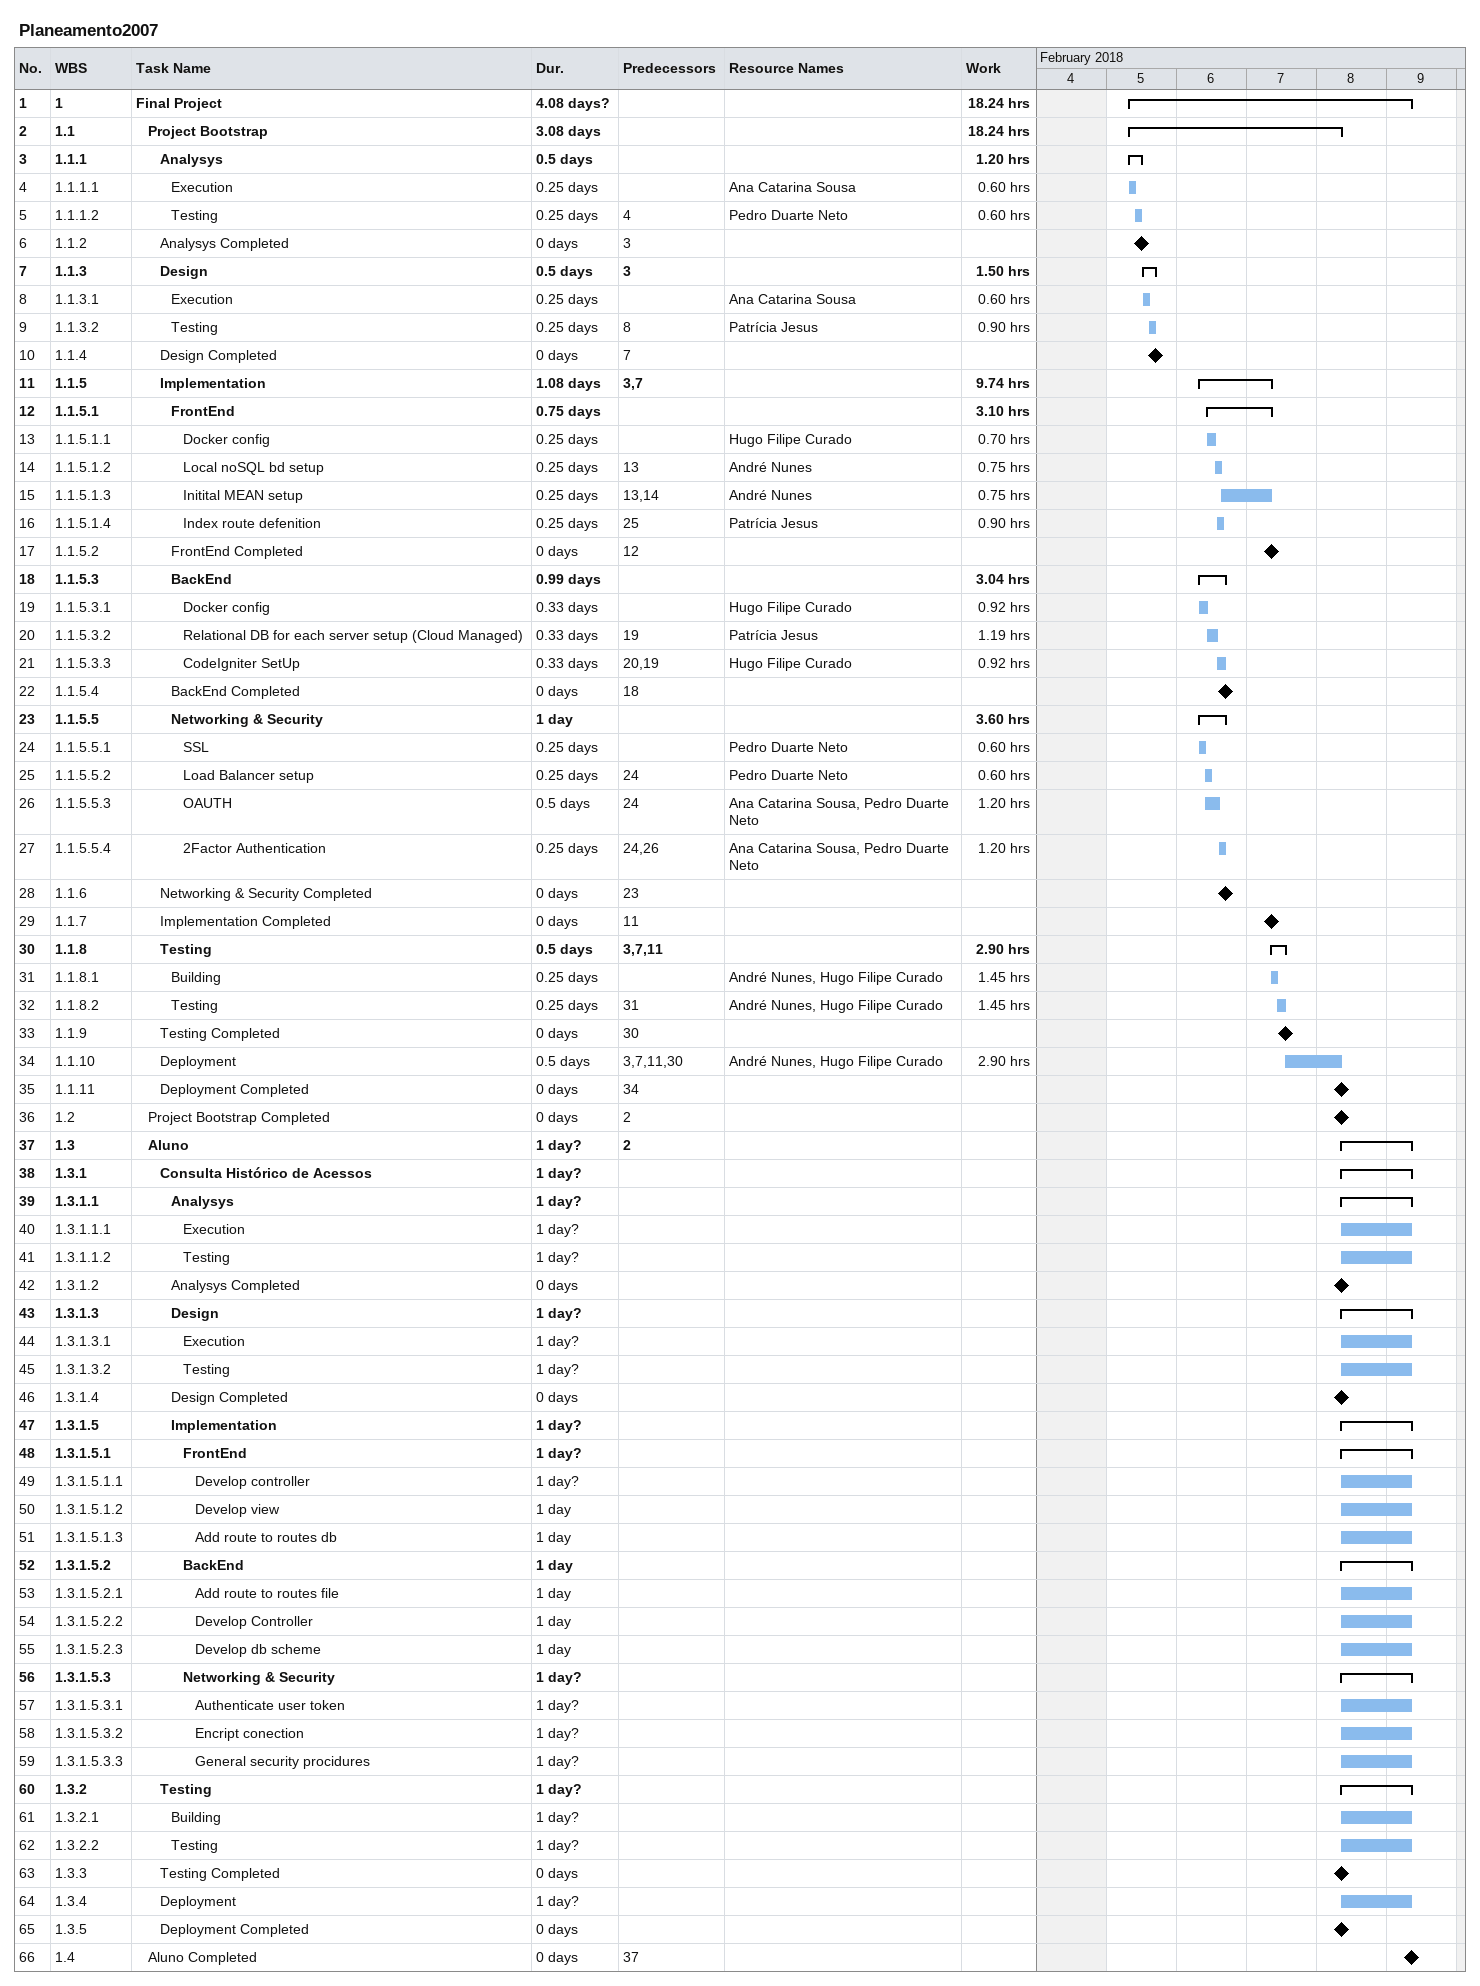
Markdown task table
Planeamento2007

| ID | WBS | Task | Duration | Start | Finish | Predecessors | Resources | Work (h) |
|---|---|---|---|---|---|---|---|---|
| 1 | 1 | **Final Project** | 4.08d? | 2018-02-05 | 2018-02-09 |  |  | 18.24 |
| 2 | 1.1 | **Project Bootstrap** | 3.08d | 2018-02-05 | 2018-02-08 |  |  | 18.24 |
| 3 | 1.1.1 | **Analysys** | 0.5d | 2018-02-05 | 2018-02-05 |  |  | 1.20 |
| 4 | 1.1.1.1 | Execution | 0.25d | 2018-02-05 | 2018-02-05 |  | Ana Catarina Sousa | 0.60 |
| 5 | 1.1.1.2 | Testing | 0.25d | 2018-02-05 | 2018-02-05 | 4 | Pedro Duarte Neto | 0.60 |
| 6 | 1.1.2 | Analysys Completed | 0d | 2018-02-05 | 2018-02-05 | 3 |  |  |
| 7 | 1.1.3 | **Design** | 0.5d | 2018-02-05 | 2018-02-05 | 3 |  | 1.50 |
| 8 | 1.1.3.1 | Execution | 0.25d | 2018-02-05 | 2018-02-05 |  | Ana Catarina Sousa | 0.60 |
| 9 | 1.1.3.2 | Testing | 0.25d | 2018-02-05 | 2018-02-05 | 8 | Patrícia Jesus | 0.90 |
| 10 | 1.1.4 | Design Completed | 0d | 2018-02-05 | 2018-02-05 | 7 |  |  |
| 11 | 1.1.5 | **Implementation** | 1.08d | 2018-02-06 | 2018-02-07 | 3, 7 |  | 9.74 |
| 12 | 1.1.5.1 | **FrontEnd** | 0.75d | 2018-02-06 | 2018-02-07 |  |  | 3.10 |
| 13 | 1.1.5.1.1 | Docker config | 0.25d | 2018-02-06 | 2018-02-06 |  | Hugo Filipe Curado | 0.70 |
| 14 | 1.1.5.1.2 | Local noSQL bd setup | 0.25d | 2018-02-06 | 2018-02-06 | 13 | André Nunes | 0.75 |
| 15 | 1.1.5.1.3 | Initital MEAN setup | 0.25d | 2018-02-06 | 2018-02-07 | 13, 14 | André Nunes | 0.75 |
| 16 | 1.1.5.1.4 | Index route defenition | 0.25d | 2018-02-06 | 2018-02-06 | 25 | Patrícia Jesus | 0.90 |
| 17 | 1.1.5.2 | FrontEnd Completed | 0d | 2018-02-07 | 2018-02-07 | 12 |  |  |
| 18 | 1.1.5.3 | **BackEnd** | 0.99d | 2018-02-06 | 2018-02-06 |  |  | 3.04 |
| 19 | 1.1.5.3.1 | Docker config | 0.33d | 2018-02-06 | 2018-02-06 |  | Hugo Filipe Curado | 0.92 |
| 20 | 1.1.5.3.2 | Relational DB for each server setup (Cloud Managed) | 0.33d | 2018-02-06 | 2018-02-06 | 19 | Patrícia Jesus | 1.19 |
| 21 | 1.1.5.3.3 | CodeIgniter SetUp | 0.33d | 2018-02-06 | 2018-02-06 | 20, 19 | Hugo Filipe Curado | 0.92 |
| 22 | 1.1.5.4 | BackEnd Completed | 0d | 2018-02-06 | 2018-02-06 | 18 |  |  |
| 23 | 1.1.5.5 | **Networking & Security** | 1d | 2018-02-06 | 2018-02-06 |  |  | 3.60 |
| 24 | 1.1.5.5.1 | SSL | 0.25d | 2018-02-06 | 2018-02-06 |  | Pedro Duarte Neto | 0.60 |
| 25 | 1.1.5.5.2 | Load Balancer setup | 0.25d | 2018-02-06 | 2018-02-06 | 24 | Pedro Duarte Neto | 0.60 |
| 26 | 1.1.5.5.3 | OAUTH | 0.5d | 2018-02-06 | 2018-02-06 | 24 | Ana Catarina Sousa, Pedro Duarte Neto | 1.20 |
| 27 | 1.1.5.5.4 | 2Factor Authentication | 0.25d | 2018-02-06 | 2018-02-06 | 24, 26 | Ana Catarina Sousa, Pedro Duarte Neto | 1.20 |
| 28 | 1.1.6 | Networking & Security Completed | 0d | 2018-02-06 | 2018-02-06 | 23 |  |  |
| 29 | 1.1.7 | Implementation Completed | 0d | 2018-02-07 | 2018-02-07 | 11 |  |  |
| 30 | 1.1.8 | **Testing** | 0.5d | 2018-02-07 | 2018-02-07 | 3, 7, 11 |  | 2.90 |
| 31 | 1.1.8.1 | Building | 0.25d | 2018-02-07 | 2018-02-07 |  | André Nunes, Hugo Filipe Curado | 1.45 |
| 32 | 1.1.8.2 | Testing | 0.25d | 2018-02-07 | 2018-02-07 | 31 | André Nunes, Hugo Filipe Curado | 1.45 |
| 33 | 1.1.9 | Testing Completed | 0d | 2018-02-07 | 2018-02-07 | 30 |  |  |
| 34 | 1.1.10 | Deployment | 0.5d | 2018-02-07 | 2018-02-08 | 3, 7, 11, 30 | André Nunes, Hugo Filipe Curado | 2.90 |
| 35 | 1.1.11 | Deployment Completed | 0d | 2018-02-08 | 2018-02-08 | 34 |  |  |
| 36 | 1.2 | Project Bootstrap Completed | 0d | 2018-02-08 | 2018-02-08 | 2 |  |  |
| 37 | 1.3 | **Aluno** | 1d? | 2018-02-08 | 2018-02-09 | 2 |  |  |
| 38 | 1.3.1 | **Consulta Histórico de Acessos** | 1d? | 2018-02-08 | 2018-02-09 |  |  |  |
| 39 | 1.3.1.1 | **Analysys** | 1d? | 2018-02-08 | 2018-02-09 |  |  |  |
| 40 | 1.3.1.1.1 | Execution | 1d? | 2018-02-08 | 2018-02-09 |  |  |  |
| 41 | 1.3.1.1.2 | Testing | 1d? | 2018-02-08 | 2018-02-09 |  |  |  |
| 42 | 1.3.1.2 | Analysys Completed | 0d | 2018-02-08 | 2018-02-08 |  |  |  |
| 43 | 1.3.1.3 | **Design** | 1d? | 2018-02-08 | 2018-02-09 |  |  |  |
| 44 | 1.3.1.3.1 | Execution | 1d? | 2018-02-08 | 2018-02-09 |  |  |  |
| 45 | 1.3.1.3.2 | Testing | 1d? | 2018-02-08 | 2018-02-09 |  |  |  |
| 46 | 1.3.1.4 | Design Completed | 0d | 2018-02-08 | 2018-02-08 |  |  |  |
| 47 | 1.3.1.5 | **Implementation** | 1d? | 2018-02-08 | 2018-02-09 |  |  |  |
| 48 | 1.3.1.5.1 | **FrontEnd** | 1d? | 2018-02-08 | 2018-02-09 |  |  |  |
| 49 | 1.3.1.5.1.1 | Develop controller | 1d? | 2018-02-08 | 2018-02-09 |  |  |  |
| 50 | 1.3.1.5.1.2 | Develop view | 1d | 2018-02-08 | 2018-02-09 |  |  |  |
| 51 | 1.3.1.5.1.3 | Add route to routes db | 1d | 2018-02-08 | 2018-02-09 |  |  |  |
| 52 | 1.3.1.5.2 | **BackEnd** | 1d | 2018-02-08 | 2018-02-09 |  |  |  |
| 53 | 1.3.1.5.2.1 | Add route to routes file | 1d | 2018-02-08 | 2018-02-09 |  |  |  |
| 54 | 1.3.1.5.2.2 | Develop Controller | 1d | 2018-02-08 | 2018-02-09 |  |  |  |
| 55 | 1.3.1.5.2.3 | Develop db scheme | 1d | 2018-02-08 | 2018-02-09 |  |  |  |
| 56 | 1.3.1.5.3 | **Networking & Security** | 1d? | 2018-02-08 | 2018-02-09 |  |  |  |
| 57 | 1.3.1.5.3.1 | Authenticate user token | 1d? | 2018-02-08 | 2018-02-09 |  |  |  |
| 58 | 1.3.1.5.3.2 | Encript conection | 1d? | 2018-02-08 | 2018-02-09 |  |  |  |
| 59 | 1.3.1.5.3.3 | General security procidures | 1d? | 2018-02-08 | 2018-02-09 |  |  |  |
| 60 | 1.3.2 | **Testing** | 1d? | 2018-02-08 | 2018-02-09 |  |  |  |
| 61 | 1.3.2.1 | Building | 1d? | 2018-02-08 | 2018-02-09 |  |  |  |
| 62 | 1.3.2.2 | Testing | 1d? | 2018-02-08 | 2018-02-09 |  |  |  |
| 63 | 1.3.3 | Testing Completed | 0d | 2018-02-08 | 2018-02-08 |  |  |  |
| 64 | 1.3.4 | Deployment | 1d? | 2018-02-08 | 2018-02-09 |  |  |  |
| 65 | 1.3.5 | Deployment Completed | 0d | 2018-02-08 | 2018-02-08 |  |  |  |
| 66 | 1.4 | Aluno Completed | 0d | 2018-02-09 | 2018-02-09 | 37 |  |  |
